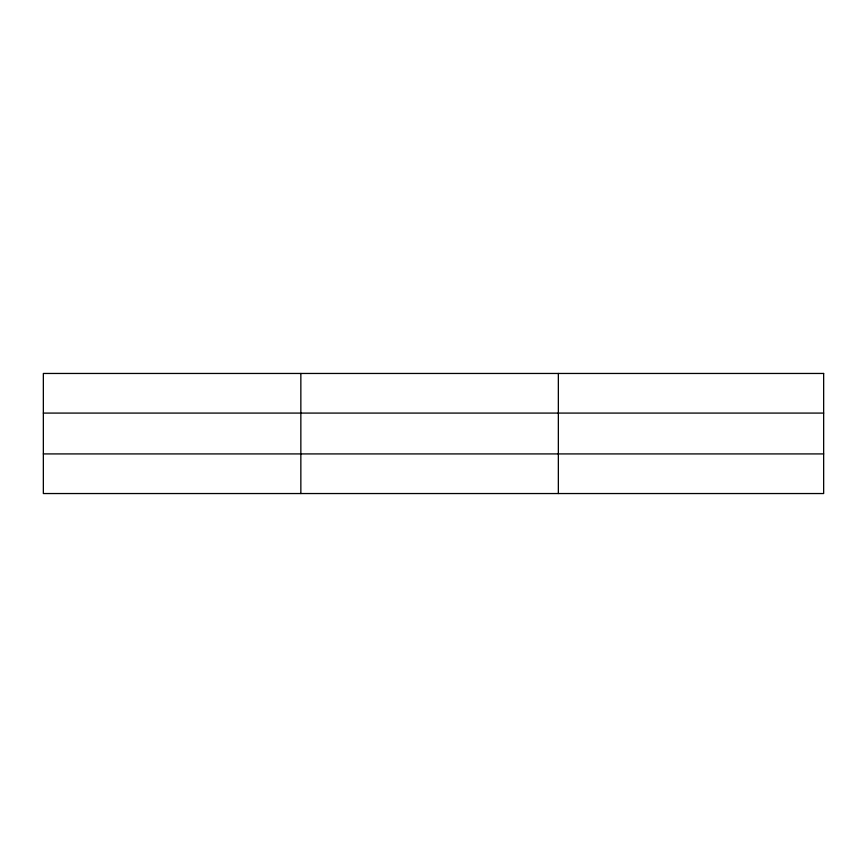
<?xml version="1.0" encoding="UTF-8"?>
<svg xmlns="http://www.w3.org/2000/svg" width="867" height="867" viewBox="0 0 867 867"><rect width="100%" height="100%" fill="white"/><g stroke="black" fill="none" stroke-linecap="round" stroke-linejoin="round"><path stroke-width="1.3" d="M300.849 373.46L300.849 493.54M558.348 373.46L558.348 493.54M43.35 413.082L823.65 413.082M43.35 453.918L823.65 453.918M823.65 373.46L823.65 493.54L43.35 493.54L43.35 373.46L823.65 373.46"/></g></svg>
